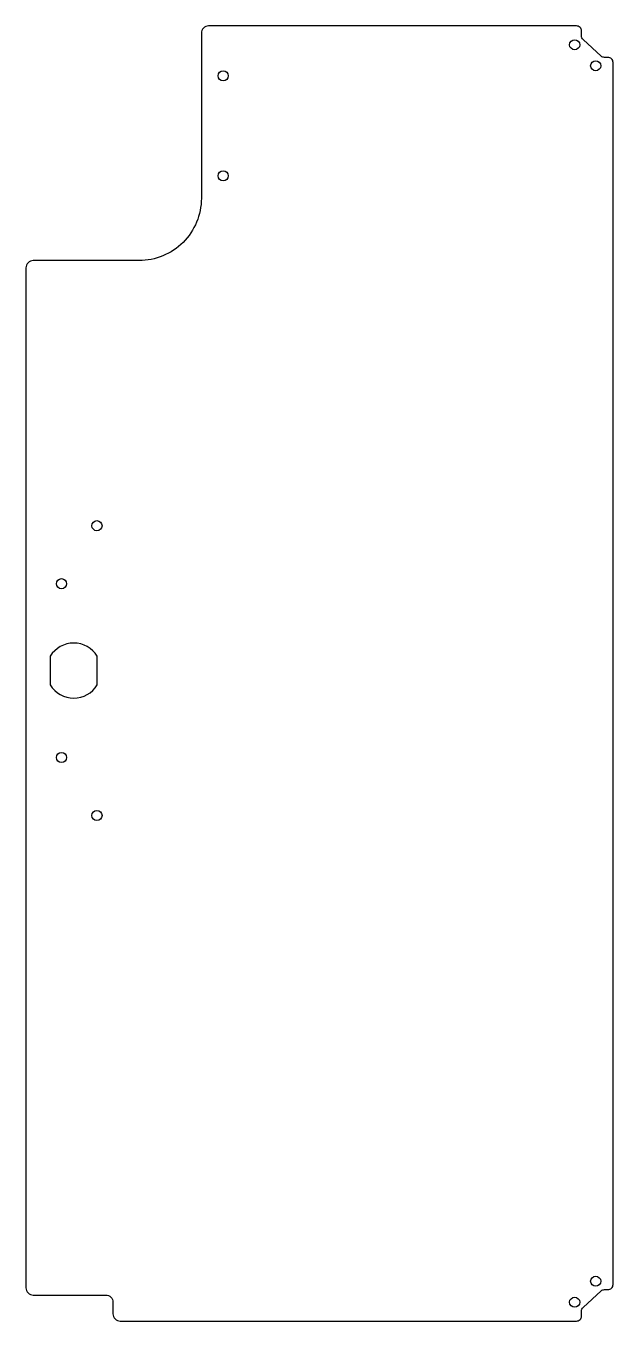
# Model space of a CAD drawing. Header units: millimetres. Extents: x 1 to 204, y 21 to 468.
import ezdxf

# ---------------------------------------------------------------- set-up
doc = ezdxf.new("R2010")
doc.units = ezdxf.units.MM
doc.layers.get('0').update_dxf_attribs({"linetype": 'CONTINUOUS'})

msp = doc.modelspace()

# ---------------------------------------------------------------- linework, layer by layer
for points in [[(201.75, 32.36, 0.414214), (203.5, 34.11), (203.5, 455.89, 0.414214), (201.75, 457.64), (200.5, 457.64, -0.187875), (199.42, 458.06), (193.15, 463.82, -0.209997), (192.63, 465), (192.63, 466.75, 0.414214), (190.88, 468.5), (64, 468.5, 0.414214), (61.5, 466), (61.5, 409, -0.414214), (40, 387.5), (3.5, 387.5, 0.414214), (1, 385), (1, 33, 0.414214), (3.5, 30.5), (28.5, 30.5, -0.414214), (31, 28), (31, 24, 0.414214), (33.5, 21.5), (190.88, 21.5, 0.414214), (192.63, 23.25), (192.63, 25, -0.209997), (193.15, 26.18), (199.42, 31.94, -0.187875), (200.5, 32.36)], [(9.4, 241.04, 0.560016), (25.6, 241.04), (25.6, 250.96, 0.560016), (9.4, 250.96)]]:
    msp.add_lwpolyline(points, format="xyb", close=True)
for centre in [(190.25, 462), (197.5, 454.75), (69, 451.25), (69, 416.75), (25.5, 296), (13.25, 276), (13.25, 216), (25.5, 196), (197.5, 35.25), (190.25, 28)]:
    msp.add_circle(centre, 1.75)

doc.saveas('drawing.dxf')
